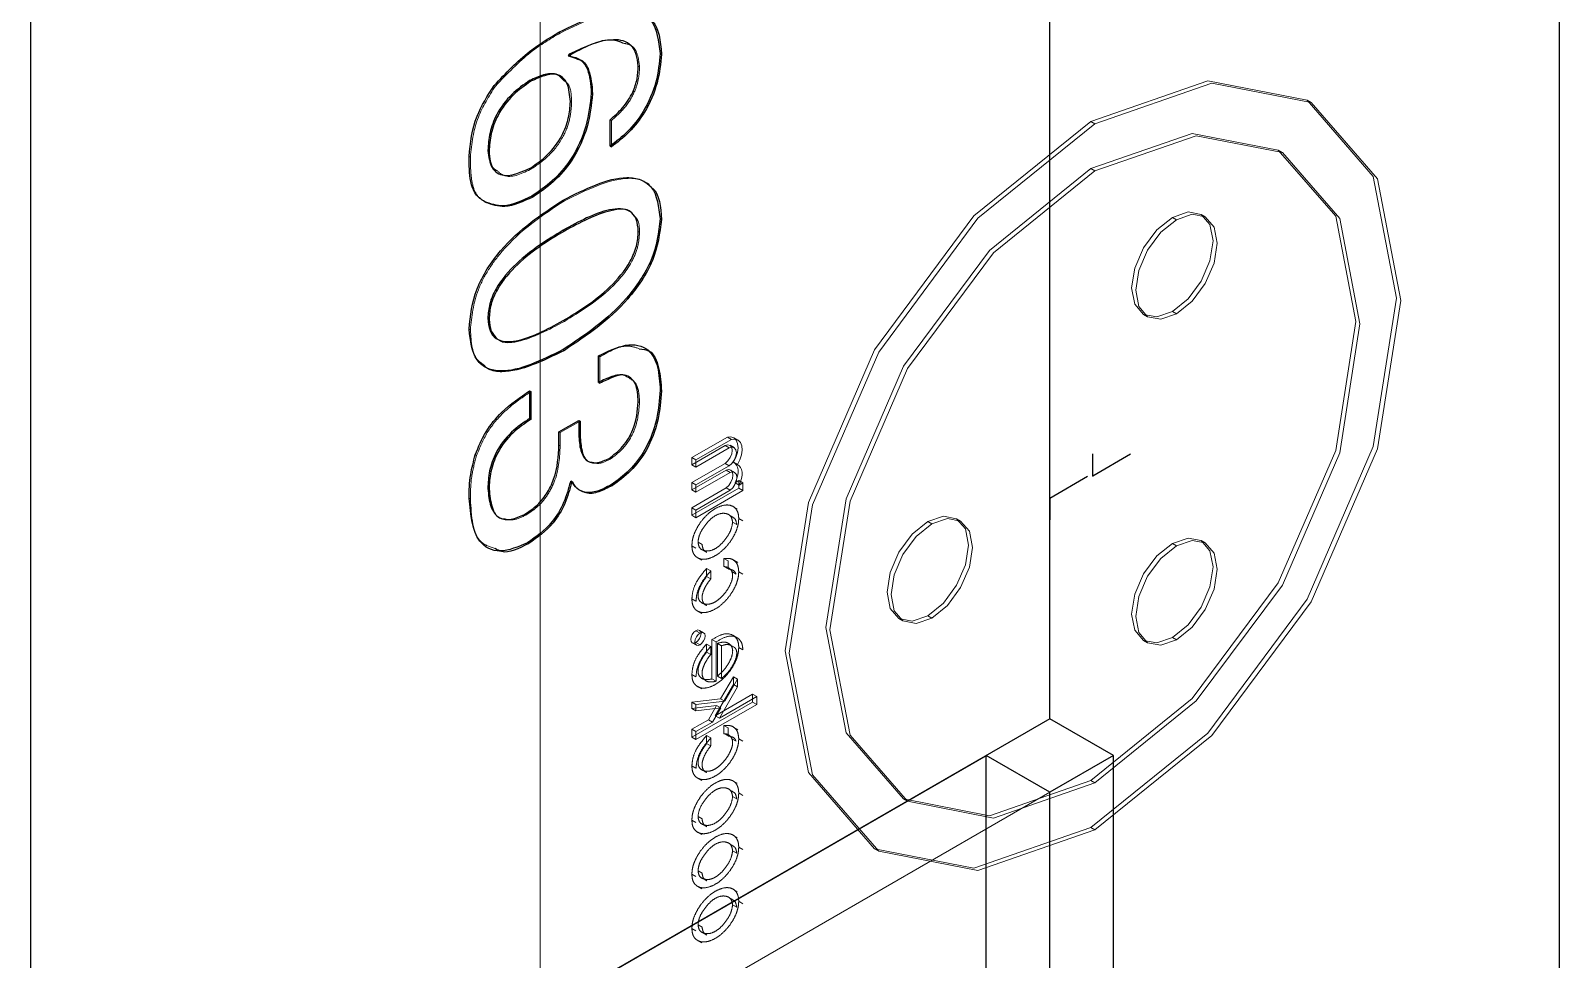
# Model space of a CAD drawing. Header units: millimetres. Extents: x 0 to 841, y 0 to 2287.
# Drawn here: x 587.926 to 589.623, y 235.826 to 236.858 of the extents above; entities that cross this region are included whole.
import ezdxf

# ---------------------------------------------------------------- set-up
doc = ezdxf.new("R2010")
doc.units = ezdxf.units.MM
doc.header["$PDSIZE"] = -1
doc.linetypes.add('HIDDEN', pattern=[1.905, 1.27, -0.635])

msp = doc.modelspace()

# ---------------------------------------------------------------- linework, layer by layer
at = {"color": 7, "linetype": 'Continuous', "lineweight": 25}
for p, q in [((589.0574, 236.0936), (589.0574, 237.8899)), ((589.6231, 235.767), (589.6231, 237.5634)), ((587.926, 237.2368), (587.926, 235.4404)), ((588.524, 236.8317), (588.5229, 236.8297)), ((588.524, 236.8317), (588.5255, 236.8309)), ((588.5255, 236.8309), (588.5243, 236.8289)), ((588.6249, 236.8324), (588.6263, 236.8315)), ((588.48, 236.8023), (588.4814, 236.8014)), ((588.5484, 236.7882), (588.5498, 236.7874)), ((588.5693, 236.7293), (588.5693, 236.7587)), ((588.4336, 236.7246), (588.435, 236.7238)), ((588.5693, 236.7293), (588.5707, 236.7285)), ((588.4823, 236.6737), (588.4837, 236.6729)), ((588.4301, 236.6677), (588.4316, 236.6669)), ((588.6249, 236.6487), (588.6263, 236.6479)), ((588.5171, 236.636), (588.5185, 236.6351)), ((588.4336, 236.5383), (588.435, 236.5374)), ((588.5171, 236.5034), (588.5185, 236.5026)), ((588.5565, 236.467), (588.5565, 236.4965)), ((588.48, 236.4576), (588.48, 236.4269)), ((588.48, 236.4576), (588.4814, 236.4568)), ((588.4814, 236.4568), (588.4814, 236.426)), ((588.5565, 236.467), (588.5579, 236.4662)), ((588.6249, 236.4583), (588.6263, 236.4575)), ((588.48, 236.4269), (588.4814, 236.426)), ((588.5125, 236.4121), (588.5345, 236.4248)), ((588.5345, 236.4248), (588.5345, 236.4088)), ((588.5345, 236.4248), (588.5359, 236.424)), ((588.5359, 236.424), (588.5359, 236.408)), ((588.5125, 236.3974), (588.5125, 236.4121)), ((588.5345, 236.4088), (588.5359, 236.408)), ((588.4336, 236.3492), (588.435, 236.3484)), ((588.5264, 236.3572), (588.5252, 236.3566)), ((588.5252, 236.3566), (588.5266, 236.3558)), ((588.5278, 236.3564), (588.5266, 236.3558)), ((588.5704, 236.3532), (588.5718, 236.3524)), ((588.4777, 236.289), (588.4791, 236.2882)), ((589.0574, 236.0936), (587.926, 235.4404)), ((589.1281, 236.0527), (589.0574, 236.0936)), ((587.9967, 235.4813), (588.9867, 236.0527)), ((588.9867, 235.7261), (588.9867, 236.0527)), ((589.0574, 236.0119), (588.9867, 236.0527)), ((589.1281, 236.0527), (589.0574, 236.0119)), ((589.1281, 235.7261), (589.1281, 236.0527)), ((589.0574, 235.7669), (589.0574, 236.0119))]:
    msp.add_line(p, q, dxfattribs=at)
at = {"color": 7, "linetype": 'HIDDEN', "lineweight": 18}
for p, q in [((588.4917, 236.9103), (588.4917, 235.1139)), ((588.5125, 236.8558), (588.5139, 236.855)), ((588.5229, 236.8297), (588.5243, 236.8289)), ((588.5243, 236.8289), (588.5319, 236.8264)), ((588.6006, 236.8183), (588.602, 236.8175)), ((588.4406, 236.7969), (588.442, 236.7961)), ((588.5252, 236.7788), (588.5266, 236.778)), ((589.3474, 236.7778), (589.3429, 236.7805)), ((588.5693, 236.7587), (588.5707, 236.7579)), ((588.5707, 236.7285), (588.5707, 236.7579)), ((589.1029, 236.7567), (589.1075, 236.7541)), ((589.3154, 236.7224), (589.3109, 236.725)), ((588.4128, 236.7179), (588.4142, 236.7171)), ((588.4812, 236.7052), (588.4826, 236.7044)), ((589.1029, 236.7044), (589.1075, 236.7018)), ((588.5171, 236.6694), (588.5185, 236.6686)), ((589.1934, 236.6503), (589.198, 236.6477)), ((589.23, 236.6508), (589.2254, 236.6535)), ((588.6006, 236.6346), (588.602, 236.6338)), ((589.1614, 236.5426), (589.166, 236.54)), ((589.1934, 236.5458), (589.198, 236.5432)), ((588.4128, 236.5262), (588.4142, 236.5254)), ((588.5171, 236.5356), (588.5185, 236.5348)), ((588.5565, 236.4965), (588.5579, 236.4956)), ((588.5579, 236.4662), (588.5579, 236.4956)), ((588.6006, 236.4456), (588.602, 236.4448)), ((588.5139, 236.4113), (588.5359, 236.424)), ((588.5125, 236.4121), (588.5139, 236.4113)), ((588.5139, 236.3966), (588.5139, 236.4113)), ((588.6601, 236.3835), (588.6996, 236.4063)), ((588.6646, 236.3809), (588.7041, 236.4037)), ((588.6996, 236.4063), (588.7041, 236.4037)), ((588.7111, 236.403), (588.7066, 236.4056)), ((588.4197, 236.3867), (588.4211, 236.3859)), ((588.5125, 236.3974), (588.5139, 236.3966)), ((588.6601, 236.3756), (588.6969, 236.3969)), ((588.6601, 236.3835), (588.6601, 236.3756)), ((588.6601, 236.3835), (588.6646, 236.3809)), ((588.6646, 236.373), (588.7014, 236.3943)), ((588.6969, 236.3969), (588.7014, 236.3943)), ((588.7069, 236.3946), (588.7024, 236.3972)), ((588.5681, 236.3827), (588.5695, 236.3819)), ((588.6601, 236.3558), (588.6969, 236.377)), ((588.6601, 236.3756), (588.6646, 236.373)), ((588.6601, 236.3477), (588.698, 236.3696)), ((588.6646, 236.3809), (588.6646, 236.373)), ((588.6646, 236.3532), (588.7014, 236.3744)), ((588.6646, 236.3451), (588.7026, 236.367)), ((588.6969, 236.377), (588.7014, 236.3744)), ((588.698, 236.3696), (588.7026, 236.367)), ((588.7075, 236.367), (588.703, 236.3696)), ((588.7061, 236.3783), (588.7106, 236.3757)), ((588.7116, 236.3752), (588.7071, 236.3778)), ((588.5264, 236.3572), (588.5278, 236.3564)), ((588.6601, 236.3477), (588.6601, 236.3558)), ((588.6601, 236.3558), (588.6646, 236.3532)), ((588.6601, 236.3279), (588.698, 236.3499)), ((588.7121, 236.3495), (588.6601, 236.3195)), ((588.6646, 236.3451), (588.6646, 236.3532)), ((588.698, 236.3499), (588.7026, 236.3473)), ((588.7121, 236.358), (588.708, 236.3556)), ((588.708, 236.3556), (588.7125, 236.353)), ((588.7121, 236.3495), (588.7121, 236.358)), ((588.7121, 236.358), (588.7166, 236.3554)), ((588.7121, 236.3495), (588.7166, 236.3469)), ((588.7166, 236.3554), (588.7125, 236.353)), ((588.7166, 236.3469), (588.7166, 236.3554)), ((588.4128, 236.3385), (588.4142, 236.3377)), ((588.6601, 236.3477), (588.6646, 236.3451)), ((588.6646, 236.3253), (588.7026, 236.3473)), ((588.7166, 236.3469), (588.6646, 236.3168)), ((588.4742, 236.3204), (588.4756, 236.3196)), ((588.6601, 236.3195), (588.6601, 236.3279)), ((588.6601, 236.3279), (588.6646, 236.3253)), ((588.6601, 236.3195), (588.6646, 236.3168)), ((588.6646, 236.3168), (588.6646, 236.3253)), ((588.7047, 236.318), (588.7001, 236.3206)), ((588.7102, 236.3266), (588.7057, 236.3292)), ((588.7121, 236.3158), (588.7166, 236.3132)), ((588.9584, 236.3131), (588.9539, 236.3157)), ((588.7053, 236.3119), (588.7098, 236.3093)), ((588.9219, 236.3125), (588.9264, 236.3099)), ((588.6601, 236.2857), (588.6646, 236.2831)), ((588.6669, 236.2897), (588.6714, 236.287)), ((589.1934, 236.2882), (589.198, 236.2856)), ((589.23, 236.2888), (589.2254, 236.2914)), ((588.6665, 236.2723), (588.671, 236.2697)), ((588.672, 236.2809), (588.6766, 236.2783)), ((588.6957, 236.2625), (588.6957, 236.2715)), ((588.6957, 236.2715), (588.7003, 236.2689)), ((588.7003, 236.2599), (588.7003, 236.2689)), ((588.7111, 236.2669), (588.7066, 236.2695)), ((588.6764, 236.2514), (588.6764, 236.2603)), ((588.6764, 236.2603), (588.681, 236.2577)), ((588.6764, 236.2514), (588.681, 236.2488)), ((588.681, 236.2488), (588.681, 236.2577)), ((588.6957, 236.2625), (588.7003, 236.2599)), ((588.7091, 236.2542), (588.7046, 236.2569)), ((588.7121, 236.2566), (588.7166, 236.254)), ((588.6601, 236.2266), (588.6646, 236.224)), ((588.6719, 236.2218), (588.6765, 236.2192)), ((588.6665, 236.2131), (588.671, 236.2105)), ((588.8899, 236.2048), (588.8944, 236.2022)), ((588.9219, 236.208), (588.9264, 236.2054)), ((588.6645, 236.1913), (588.6691, 236.1887)), ((588.6731, 236.1891), (588.6685, 236.1917)), ((588.6824, 236.1377), (588.6824, 236.1814)), ((588.6824, 236.1814), (588.6869, 236.1788)), ((588.7102, 236.1836), (588.7057, 236.1862)), ((589.1614, 236.1805), (589.166, 236.1779)), ((589.1934, 236.1837), (589.198, 236.1811)), ((588.6605, 236.1779), (588.6651, 236.1753)), ((588.6645, 236.1783), (588.6691, 236.1757)), ((588.6764, 236.1675), (588.6764, 236.1764)), ((588.6764, 236.1764), (588.681, 236.1738)), ((588.6764, 236.1675), (588.681, 236.1648)), ((588.681, 236.1648), (588.681, 236.1738)), ((588.6869, 236.1351), (588.6869, 236.1788)), ((588.6885, 236.141), (588.6885, 236.1772)), ((588.6885, 236.1772), (588.693, 236.1746)), ((588.693, 236.1384), (588.693, 236.1746)), ((588.7076, 236.1727), (588.7031, 236.1754)), ((588.7121, 236.1727), (588.7166, 236.1701)), ((588.6601, 236.1427), (588.6646, 236.1401)), ((588.6665, 236.1292), (588.671, 236.1266)), ((588.6695, 236.1396), (588.6705, 236.1391)), ((588.6731, 236.1376), (588.674, 236.137)), ((588.6824, 236.1377), (588.6869, 236.1351)), ((588.6861, 236.0968), (588.7061, 236.1314)), ((588.6885, 236.141), (588.693, 236.1384)), ((588.6906, 236.0942), (588.7106, 236.1288)), ((588.692, 236.1158), (588.7061, 236.1402)), ((588.6965, 236.1132), (588.7106, 236.1375)), ((588.7061, 236.1314), (588.7061, 236.1402)), ((588.7061, 236.1402), (588.7106, 236.1375)), ((588.7061, 236.1314), (588.7106, 236.1288)), ((588.7106, 236.1288), (588.7106, 236.1375)), ((588.692, 236.1158), (588.6601, 236.1121)), ((588.6601, 236.0732), (588.7274, 236.1121)), ((588.6601, 236.1121), (588.6601, 236.1049)), ((588.6601, 236.1121), (588.6646, 236.1095)), ((588.6965, 236.1132), (588.6646, 236.1095)), ((588.7274, 236.1207), (588.6861, 236.0968)), ((588.732, 236.1181), (588.6906, 236.0942)), ((588.692, 236.1158), (588.6965, 236.1132)), ((588.7274, 236.1121), (588.7274, 236.1207)), ((588.7274, 236.1207), (588.732, 236.1181)), ((588.7274, 236.1121), (588.732, 236.1095)), ((588.732, 236.1095), (588.732, 236.1181)), ((588.6601, 236.1049), (588.6875, 236.1081)), ((588.6601, 236.1049), (588.6646, 236.1023)), ((588.6646, 236.0706), (588.732, 236.1095)), ((588.6646, 236.1095), (588.6646, 236.1023)), ((588.6646, 236.1023), (588.6921, 236.1055)), ((588.6785, 236.0925), (588.6875, 236.1081)), ((588.6831, 236.0899), (588.6921, 236.1055)), ((588.6861, 236.0968), (588.6906, 236.0942)), ((588.6875, 236.1081), (588.6921, 236.1055)), ((588.6785, 236.0925), (588.6601, 236.0818)), ((588.6601, 236.0818), (588.6601, 236.0732)), ((588.6601, 236.0818), (588.6646, 236.0792)), ((588.6831, 236.0899), (588.6646, 236.0792)), ((588.6646, 236.0792), (588.6646, 236.0706)), ((588.6785, 236.0925), (588.6831, 236.0899)), ((588.6957, 236.077), (588.6957, 236.086)), ((588.6957, 236.086), (588.7003, 236.0834)), ((588.7003, 236.0744), (588.7003, 236.0834)), ((588.7111, 236.0814), (588.7066, 236.084)), ((588.6601, 236.0732), (588.6646, 236.0706)), ((588.6764, 236.0659), (588.6764, 236.0748)), ((588.6764, 236.0748), (588.681, 236.0722)), ((588.6764, 236.0659), (588.681, 236.0633)), ((588.681, 236.0633), (588.681, 236.0722)), ((588.6957, 236.077), (588.7003, 236.0744)), ((588.7091, 236.0687), (588.7046, 236.0714)), ((588.7121, 236.0711), (588.7166, 236.0685)), ((588.6601, 236.0411), (588.6646, 236.0385)), ((588.6665, 236.0276), (588.671, 236.025)), ((588.6719, 236.0363), (588.6765, 236.0337)), ((589.0574, 236.0119), (587.9967, 235.3996)), ((588.0674, 235.4404), (589.0574, 236.0119)), ((588.7047, 236.0133), (588.7001, 236.0159)), ((588.7102, 236.0219), (588.7057, 236.0245)), ((588.7121, 236.0111), (588.7166, 236.0084)), ((589.1029, 236.0251), (589.1075, 236.0225)), ((588.7053, 236.0071), (588.7098, 236.0045)), ((588.8949, 236.0045), (588.8995, 236.0019)), ((588.6601, 235.981), (588.6646, 235.9784)), ((588.6669, 235.9849), (588.6714, 235.9823)), ((588.672, 235.9762), (588.6766, 235.9736)), ((588.6665, 235.9675), (588.671, 235.9649)), ((588.7102, 235.9618), (588.7057, 235.9644)), ((589.1029, 235.9728), (589.1075, 235.9702)), ((588.7047, 235.9532), (588.7001, 235.9558)), ((588.7053, 235.947), (588.7098, 235.9444)), ((588.7121, 235.951), (588.7166, 235.9483)), ((588.8629, 235.949), (588.8675, 235.9464)), ((588.6669, 235.9248), (588.6714, 235.9222)), ((588.6601, 235.9209), (588.6646, 235.9183)), ((588.672, 235.9161), (588.6766, 235.9135)), ((588.6665, 235.9074), (588.671, 235.9048)), ((588.7047, 235.8931), (588.7001, 235.8957)), ((588.7102, 235.9017), (588.7057, 235.9043)), ((588.7121, 235.8909), (588.7166, 235.8882)), ((588.7053, 235.8869), (588.7098, 235.8843)), ((588.6601, 235.8608), (588.6646, 235.8582)), ((588.6669, 235.8647), (588.6714, 235.8621)), ((588.6665, 235.8473), (588.671, 235.8447)), ((588.672, 235.856), (588.6766, 235.8534))]:
    msp.add_line(p, q, dxfattribs=at)
at = {"color": 7, "linetype": 'Continuous'}
for p, q in [((589.1052, 236.3634), (589.1052, 236.3876)), ((589.1052, 236.3634), (589.1471, 236.3876)), ((589.0574, 236.3386), (589.0993, 236.3628)), ((589.0574, 236.3386), (589.0993, 236.3628)), ((589.0574, 236.3386), (589.0574, 236.3144)), ((589.0574, 236.3386), (589.0574, 236.3144))]:
    msp.add_line(p, q, dxfattribs=at)
at = {"color": 7, "linetype": 'HIDDEN', "lineweight": 18, "flags": 128}
for points in [[(589.1029, 236.7567), (589.2328, 236.8018), (589.3429, 236.7804), (589.4165, 236.6958), (589.4423, 236.5607), (589.4165, 236.3958), (589.3429, 236.2262), (589.2328, 236.0776), (589.1029, 235.9728)], [(589.1075, 236.7541), (589.2373, 236.7992), (589.3475, 236.7778), (589.421, 236.6931), (589.4469, 236.5581), (589.421, 236.3932), (589.3475, 236.2235), (589.2373, 236.075), (589.1075, 235.9702)], [(589.1029, 235.9728), (588.973, 235.9277), (588.8629, 235.9491), (588.7894, 236.0337), (588.7635, 236.1688), (588.7894, 236.3337), (588.8629, 236.5033), (588.973, 236.6519), (589.1029, 236.7567)], [(589.1075, 235.9702), (588.9776, 235.925), (588.8675, 235.9464), (588.7939, 236.0311), (588.768, 236.1662), (588.7939, 236.3311), (588.8675, 236.5007), (588.9776, 236.6493), (589.1075, 236.7541)], [(589.1029, 236.7044), (589.2155, 236.7436), (589.3109, 236.725), (589.3747, 236.6516), (589.3971, 236.5346), (589.3747, 236.3916), (589.3109, 236.2446), (589.2155, 236.1159), (589.1029, 236.0251)], [(589.1075, 236.7018), (589.22, 236.7409), (589.3155, 236.7224), (589.3792, 236.649), (589.4016, 236.5319), (589.3792, 236.389), (589.3155, 236.242), (589.22, 236.1133), (589.1075, 236.0225)], [(589.1029, 236.0251), (588.9904, 235.9859), (588.8949, 236.0045), (588.8312, 236.0779), (588.8088, 236.1949), (588.8312, 236.3379), (588.8949, 236.4849), (588.9904, 236.6136), (589.1029, 236.7044)], [(589.1075, 236.0225), (588.9949, 235.9833), (588.8995, 236.0019), (588.8357, 236.0753), (588.8133, 236.1923), (588.8357, 236.3352), (588.8995, 236.4823), (588.9949, 236.611), (589.1075, 236.7018)], [(589.1934, 236.6503), (589.2108, 236.6563), (589.2254, 236.6535), (589.2352, 236.6422), (589.2387, 236.6242), (589.2352, 236.6022), (589.2254, 236.5795), (589.2108, 236.5597), (589.1934, 236.5458)], [(589.1934, 236.5458), (589.1761, 236.5398), (589.1614, 236.5426), (589.1516, 236.5539), (589.1482, 236.5719), (589.1516, 236.5939), (589.1614, 236.6165), (589.1761, 236.6363), (589.1934, 236.6503)], [(589.198, 236.5432), (589.1806, 236.5371), (589.166, 236.54), (589.1562, 236.5513), (589.1527, 236.5693), (589.1562, 236.5913), (589.166, 236.6139), (589.1806, 236.6337), (589.198, 236.6477)], [(589.198, 236.6477), (589.2153, 236.6537), (589.23, 236.6508), (589.2398, 236.6396), (589.2432, 236.6215), (589.2398, 236.5996), (589.23, 236.5769), (589.2153, 236.5571), (589.198, 236.5432)], [(588.7061, 236.3783), (588.7088, 236.3837), (588.7106, 236.3892), (588.7113, 236.3945), (588.7109, 236.3992), (588.7094, 236.4029), (588.7068, 236.4054), (588.7035, 236.4066), (588.6996, 236.4063)], [(588.7106, 236.3757), (588.7133, 236.381), (588.7151, 236.3866), (588.7158, 236.3919), (588.7154, 236.3965), (588.7139, 236.4003), (588.7114, 236.4028), (588.708, 236.404), (588.7041, 236.4037)], [(588.6969, 236.377), (588.7, 236.3798), (588.7026, 236.3835), (588.7043, 236.3876), (588.7049, 236.3916), (588.7043, 236.3949), (588.7026, 236.3971), (588.7, 236.3977), (588.6969, 236.3969)], [(588.7014, 236.3744), (588.7045, 236.3771), (588.7071, 236.3808), (588.7088, 236.385), (588.7095, 236.389), (588.7088, 236.3923), (588.7071, 236.3944), (588.7045, 236.3951), (588.7014, 236.3943)], [(588.698, 236.3499), (588.701, 236.3527), (588.7034, 236.3563), (588.705, 236.3602), (588.7055, 236.364), (588.705, 236.3672), (588.7034, 236.3694), (588.701, 236.3702), (588.698, 236.3696)], [(588.7026, 236.3473), (588.7055, 236.35), (588.7079, 236.3536), (588.7095, 236.3576), (588.71, 236.3614), (588.7095, 236.3646), (588.7079, 236.3668), (588.7055, 236.3676), (588.7026, 236.367)], [(588.708, 236.3556), (588.7096, 236.3593), (588.7107, 236.363), (588.7113, 236.3665), (588.7113, 236.3699), (588.7107, 236.3728), (588.7097, 236.3752), (588.7081, 236.3771), (588.7061, 236.3783)], [(588.7125, 236.353), (588.7141, 236.3567), (588.7152, 236.3604), (588.7158, 236.3639), (588.7158, 236.3672), (588.7153, 236.3702), (588.7142, 236.3726), (588.7126, 236.3745), (588.7106, 236.3757)], [(588.9219, 236.3125), (588.9392, 236.3185), (588.9539, 236.3157), (588.9637, 236.3044), (588.9672, 236.2864), (588.9637, 236.2644), (588.9539, 236.2418), (588.9392, 236.222), (588.9219, 236.208)], [(588.9264, 236.3099), (588.9438, 236.3159), (588.9584, 236.3131), (588.9682, 236.3018), (588.9717, 236.2838), (588.9682, 236.2618), (588.9584, 236.2392), (588.9438, 236.2194), (588.9264, 236.2054)], [(588.9219, 236.208), (588.9046, 236.202), (588.8899, 236.2048), (588.8801, 236.2161), (588.8767, 236.2341), (588.8801, 236.2561), (588.8899, 236.2787), (588.9046, 236.2985), (588.9219, 236.3125)], [(588.9264, 236.2054), (588.9091, 236.1994), (588.8944, 236.2022), (588.8846, 236.2135), (588.8812, 236.2315), (588.8846, 236.2535), (588.8944, 236.2761), (588.9091, 236.2959), (588.9264, 236.3099)], [(589.1934, 236.1837), (589.1761, 236.1777), (589.1614, 236.1805), (589.1516, 236.1918), (589.1482, 236.2098), (589.1516, 236.2318), (589.1614, 236.2544), (589.1761, 236.2743), (589.1934, 236.2882)], [(589.198, 236.1811), (589.1806, 236.1751), (589.166, 236.1779), (589.1562, 236.1892), (589.1527, 236.2072), (589.1562, 236.2292), (589.166, 236.2518), (589.1806, 236.2716), (589.198, 236.2856)], [(589.1934, 236.2882), (589.2108, 236.2942), (589.2254, 236.2914), (589.2352, 236.2801), (589.2387, 236.2621), (589.2352, 236.2401), (589.2254, 236.2175), (589.2108, 236.1977), (589.1934, 236.1837)], [(589.198, 236.2856), (589.2153, 236.2916), (589.23, 236.2888), (589.2398, 236.2775), (589.2432, 236.2595), (589.2398, 236.2375), (589.23, 236.2149), (589.2153, 236.1951), (589.198, 236.1811)], [(588.6645, 236.1783), (588.6624, 236.1775), (588.6605, 236.1779), (588.6593, 236.1793), (588.6589, 236.1815), (588.6593, 236.1843), (588.6605, 236.1871), (588.6624, 236.1896), (588.6645, 236.1913)], [(588.6691, 236.1757), (588.6669, 236.1749), (588.6651, 236.1753), (588.6638, 236.1767), (588.6634, 236.1789), (588.6638, 236.1817), (588.6651, 236.1845), (588.6669, 236.187), (588.6691, 236.1887)], [(588.6645, 236.1913), (588.6667, 236.1921), (588.6685, 236.1917), (588.6698, 236.1903), (588.6702, 236.1881), (588.6698, 236.1853), (588.6685, 236.1825), (588.6667, 236.18), (588.6645, 236.1783)], [(588.6691, 236.1887), (588.6712, 236.1895), (588.6731, 236.1891), (588.6743, 236.1877), (588.6747, 236.1855), (588.6743, 236.1827), (588.6731, 236.1799), (588.6712, 236.1774), (588.6691, 236.1757)]]:
    msp.add_lwpolyline(points, dxfattribs=at)
at = {"color": 7, "linetype": 'Continuous', "lineweight": 25}
for points, knots in [([(588.5125, 236.8558), (588.5384, 236.8687), (588.5709, 236.8849), (588.6031, 236.8794), (588.6202, 236.8667), (588.623, 236.8461), (588.6249, 236.8324)], [0, 0, 0, 0, 0.499644, 0.625328, 0.750848, 1, 1, 1, 1]), ([(588.6133, 236.8701), (588.6143, 236.8694), (588.6237, 236.8626), (588.6251, 236.8462), (588.6263, 236.8315)], [0, 0, 0, 0, 0.109013, 1, 1, 1, 1]), ([(588.4406, 236.7969), (588.4535, 236.8104), (588.4766, 236.8345), (588.5015, 236.8493), (588.5125, 236.8558)], [0, 0, 0, 0, 0.558783, 1, 1, 1, 1]), ([(588.6006, 236.8183), (588.6, 236.8229), (588.599, 236.8319), (588.5912, 236.845), (588.5664, 236.8513), (588.541, 236.8396), (588.524, 236.8317)], [0, 0, 0, 0, 0.125456, 0.250769, 0.499842, 1, 1, 1, 1]), ([(588.5833, 236.8438), (588.5804, 236.845), (588.5647, 236.8515), (588.5431, 236.8402), (588.5255, 236.8309)], [0, 0, 0, 0, 0.183595, 1, 1, 1, 1]), ([(588.5229, 236.8297), (588.5274, 236.8288), (588.5365, 236.8271), (588.5467, 236.8132), (588.5477, 236.7977), (588.5484, 236.7882)], [0, 0, 0, 0, 0.280289, 0.560345, 1, 1, 1, 1]), ([(588.5319, 236.8264), (588.5337, 236.826), (588.5399, 236.8245), (588.5479, 236.8121), (588.5491, 236.7967), (588.5498, 236.7874)], [0, 0, 0, 0, 0.135671, 0.472002, 1, 1, 1, 1]), ([(588.6249, 236.8324), (588.6239, 236.8219), (588.6219, 236.8011), (588.6086, 236.7692), (588.5892, 236.7447), (588.5759, 236.7344), (588.5693, 236.7293)], [0, 0, 0, 0, 0.280542, 0.559408, 0.779403, 1, 1, 1, 1]), ([(588.6263, 236.8315), (588.6253, 236.8211), (588.6233, 236.8002), (588.61, 236.7684), (588.5906, 236.7438), (588.5773, 236.7336), (588.5707, 236.7285)], [0, 0, 0, 0, 0.280542, 0.559408, 0.779403, 1, 1, 1, 1]), ([(588.5252, 236.7788), (588.5246, 236.7861), (588.5233, 236.8005), (588.5112, 236.8109), (588.4954, 236.8094), (588.4851, 236.8046), (588.48, 236.8023)], [0, 0, 0, 0, 0.280297, 0.558545, 0.778963, 1, 1, 1, 1]), ([(588.5176, 236.8025), (588.5155, 236.8049), (588.5105, 236.8106), (588.4966, 236.8083), (588.4865, 236.8037), (588.4814, 236.8014)], [0, 0, 0, 0, 0.262411, 0.630689, 1, 1, 1, 1]), ([(588.5693, 236.7587), (588.574, 236.7629), (588.5836, 236.7711), (588.5946, 236.7879), (588.5999, 236.8045), (588.6003, 236.8137), (588.6006, 236.8183)], [0, 0, 0, 0, 0.280442, 0.559411, 0.779526, 1, 1, 1, 1]), ([(588.4128, 236.7179), (588.4143, 236.7329), (588.4171, 236.7596), (588.4334, 236.7855), (588.4406, 236.7969)], [0, 0, 0, 0, 0.559584, 1, 1, 1, 1]), ([(588.48, 236.8023), (588.4733, 236.7976), (588.4599, 236.7883), (588.4432, 236.7667), (588.435, 236.7437), (588.4341, 236.731), (588.4336, 236.7246)], [0, 0, 0, 0, 0.280779, 0.559503, 0.779325, 1, 1, 1, 1]), ([(588.4814, 236.8014), (588.4747, 236.7968), (588.4613, 236.7875), (588.4446, 236.7658), (588.4364, 236.7429), (588.4355, 236.7302), (588.435, 236.7238)], [0, 0, 0, 0, 0.280779, 0.559503, 0.779325, 1, 1, 1, 1]), ([(588.4812, 236.7052), (588.4875, 236.7097), (588.5002, 236.7185), (588.516, 236.739), (588.5239, 236.7607), (588.5248, 236.7728), (588.5252, 236.7788)], [0, 0, 0, 0, 0.280784, 0.559454, 0.779294, 1, 1, 1, 1]), ([(588.5484, 236.7882), (588.5471, 236.7762), (588.5446, 236.7524), (588.5284, 236.7159), (588.5053, 236.6895), (588.49, 236.679), (588.4823, 236.6737)], [0, 0, 0, 0, 0.280617, 0.559274, 0.779238, 1, 1, 1, 1]), ([(588.5498, 236.7874), (588.5485, 236.7754), (588.546, 236.7515), (588.5298, 236.7151), (588.5067, 236.6886), (588.4914, 236.6782), (588.4837, 236.6729)], [0, 0, 0, 0, 0.280617, 0.559274, 0.779238, 1, 1, 1, 1]), ([(588.4336, 236.7246), (588.4346, 236.7176), (588.4364, 236.7036), (588.4538, 236.6931), (588.4708, 236.7006), (588.4812, 236.7052)], [0, 0, 0, 0, 0.280776, 0.559966, 1, 1, 1, 1]), ([(588.435, 236.7238), (588.4355, 236.7161), (588.4361, 236.7062), (588.4423, 236.703), (588.4437, 236.7023)], [0, 0, 0, 0, 0.776344, 1, 1, 1, 1]), ([(588.4301, 236.6677), (588.4265, 236.6701), (588.4191, 236.6748), (588.4131, 236.6927), (588.4129, 236.7084), (588.4128, 236.7179)], [0, 0, 0, 0, 0.279388, 0.559544, 1, 1, 1, 1]), ([(588.5171, 236.6694), (588.5418, 236.6818), (588.5728, 236.6974), (588.6038, 236.6931), (588.6206, 236.6817), (588.6232, 236.6619), (588.6249, 236.6487)], [0, 0, 0, 0, 0.500012, 0.625693, 0.751201, 1, 1, 1, 1]), ([(588.4823, 236.6737), (588.4714, 236.6687), (588.4519, 236.6598), (588.4368, 236.6653), (588.4301, 236.6677)], [0, 0, 0, 0, 0.55918, 1, 1, 1, 1]), ([(588.4837, 236.6729), (588.4728, 236.6679), (588.4533, 236.659), (588.4382, 236.6645), (588.4316, 236.6669)], [0, 0, 0, 0, 0.55918, 1, 1, 1, 1]), ([(588.6147, 236.6839), (588.6154, 236.6834), (588.6242, 236.6774), (588.6253, 236.662), (588.6263, 236.6479)], [0, 0, 0, 0, 0.0812, 1, 1, 1, 1]), ([(588.4128, 236.5262), (588.4143, 236.541), (588.4167, 236.5632), (588.4325, 236.5936), (588.4625, 236.6336), (588.4928, 236.6535), (588.5171, 236.6694)], [0, 0, 0, 0, 0.249123, 0.374635, 0.500323, 1, 1, 1, 1]), ([(588.6006, 236.6346), (588.6002, 236.6395), (588.5994, 236.6492), (588.5893, 236.6606), (588.5608, 236.6599), (588.5346, 236.6456), (588.5171, 236.636)], [0, 0, 0, 0, 0.125131, 0.250047, 0.49906, 1, 1, 1, 1]), ([(588.5961, 236.6519), (588.595, 236.6533), (588.5896, 236.6609), (588.5614, 236.6581), (588.5357, 236.6443), (588.5185, 236.6351)], [0, 0, 0, 0, 0.0731114, 0.380874, 1, 1, 1, 1]), ([(588.6249, 236.6487), (588.623, 236.6335), (588.6201, 236.6107), (588.6032, 236.5803), (588.5724, 236.5402), (588.5417, 236.5198), (588.5171, 236.5034)], [0, 0, 0, 0, 0.248785, 0.374282, 0.499955, 1, 1, 1, 1]), ([(588.6263, 236.6479), (588.6244, 236.6327), (588.6215, 236.6099), (588.6046, 236.5795), (588.5738, 236.5394), (588.5431, 236.519), (588.5185, 236.5026)], [0, 0, 0, 0, 0.248785, 0.374282, 0.499955, 1, 1, 1, 1]), ([(588.5171, 236.636), (588.4996, 236.6253), (588.4734, 236.6094), (588.4448, 236.5772), (588.4347, 236.5541), (588.434, 236.5435), (588.4336, 236.5383)], [0, 0, 0, 0, 0.500896, 0.749906, 0.874864, 1, 1, 1, 1]), ([(588.5185, 236.6351), (588.501, 236.6245), (588.4748, 236.6086), (588.4462, 236.5763), (588.4361, 236.5533), (588.4354, 236.5427), (588.435, 236.5374)], [0, 0, 0, 0, 0.500896, 0.749906, 0.874864, 1, 1, 1, 1]), ([(588.5171, 236.5356), (588.5347, 236.5463), (588.5612, 236.5623), (588.5897, 236.5954), (588.5995, 236.6187), (588.6002, 236.6293), (588.6006, 236.6346)], [0, 0, 0, 0, 0.5009062, 0.7498189, 0.8747814, 1, 1, 1, 1]), ([(588.4336, 236.5383), (588.4341, 236.5335), (588.435, 236.5239), (588.4448, 236.512), (588.4731, 236.5116), (588.4995, 236.526), (588.5171, 236.5356)], [0, 0, 0, 0, 0.125208, 0.250259, 0.499246, 1, 1, 1, 1]), ([(588.435, 236.5374), (588.4354, 236.5325), (588.4359, 236.5246), (588.4399, 236.5204), (588.4414, 236.5189)], [0, 0, 0, 0, 0.633495, 1, 1, 1, 1]), ([(588.5171, 236.5034), (588.4928, 236.4914), (588.4625, 236.4763), (588.4325, 236.4817), (588.4167, 236.4938), (588.4143, 236.5133), (588.4128, 236.5262)], [0, 0, 0, 0, 0.499687, 0.625352, 0.750869, 1, 1, 1, 1]), ([(588.5185, 236.5026), (588.4945, 236.4908), (588.4644, 236.4761), (588.4349, 236.4801), (588.4288, 236.4861), (588.4262, 236.4886)], [0, 0, 0, 0, 0.697435, 0.872831, 1, 1, 1, 1]), ([(588.5565, 236.4965), (588.5667, 236.5015), (588.5871, 236.5116), (588.6121, 236.5068), (588.6233, 236.485), (588.6244, 236.4672), (588.6249, 236.4583)], [0, 0, 0, 0, 0.280713, 0.558959, 0.779032, 1, 1, 1, 1]), ([(588.6016, 236.5044), (588.6056, 236.504), (588.6166, 236.503), (588.6244, 236.4837), (588.6257, 236.4662), (588.6263, 236.4575)], [0, 0, 0, 0, 0.221043, 0.609731, 1, 1, 1, 1]), ([(588.6006, 236.4456), (588.6001, 236.4528), (588.5993, 236.4671), (588.587, 236.4767), (588.5715, 236.4745), (588.5615, 236.4695), (588.5565, 236.467)], [0, 0, 0, 0, 0.280338, 0.55806, 0.778671, 1, 1, 1, 1]), ([(588.5877, 236.4733), (588.5874, 236.4736), (588.5839, 236.4767), (588.5725, 236.473), (588.5628, 236.4685), (588.5579, 236.4662)], [0, 0, 0, 0, 0.0544665, 0.5264662, 1, 1, 1, 1]), ([(588.4197, 236.3867), (588.4232, 236.3954), (588.4303, 236.4128), (588.4522, 236.439), (588.4695, 236.4506), (588.48, 236.4576)], [0, 0, 0, 0, 0.2794745, 0.5594954, 1, 1, 1, 1]), ([(588.6249, 236.4583), (588.6241, 236.4477), (588.6226, 236.4267), (588.6106, 236.3939), (588.591, 236.3682), (588.5773, 236.3582), (588.5704, 236.3532)], [0, 0, 0, 0, 0.280832, 0.559816, 0.77948, 1, 1, 1, 1]), ([(588.6263, 236.4575), (588.6255, 236.4469), (588.624, 236.4259), (588.6121, 236.3931), (588.5924, 236.3674), (588.5787, 236.3574), (588.5718, 236.3524)], [0, 0, 0, 0, 0.280832, 0.559816, 0.77948, 1, 1, 1, 1]), ([(588.5681, 236.3827), (588.5733, 236.3866), (588.5838, 236.3945), (588.5983, 236.4188), (588.5997, 236.4354), (588.6006, 236.4456)], [0, 0, 0, 0, 0.281079, 0.560309, 1, 1, 1, 1]), ([(588.48, 236.4269), (588.4732, 236.4223), (588.4596, 236.4133), (588.4425, 236.3916), (588.4345, 236.3683), (588.4339, 236.3556), (588.4336, 236.3492)], [0, 0, 0, 0, 0.280929, 0.559406, 0.779167, 1, 1, 1, 1]), ([(588.4814, 236.426), (588.4746, 236.4215), (588.461, 236.4125), (588.4439, 236.3908), (588.4359, 236.3674), (588.4353, 236.3548), (588.435, 236.3484)], [0, 0, 0, 0, 0.280929, 0.559406, 0.779167, 1, 1, 1, 1]), ([(588.5345, 236.4088), (588.5349, 236.4027), (588.5357, 236.3907), (588.5429, 236.3785), (588.5552, 236.3767), (588.5638, 236.3807), (588.5681, 236.3827)], [0, 0, 0, 0, 0.280943, 0.559927, 0.779511, 1, 1, 1, 1]), ([(588.5359, 236.408), (588.5364, 236.402), (588.5373, 236.3902), (588.5425, 236.3788), (588.5486, 236.3783), (588.5499, 236.3782)], [0, 0, 0, 0, 0.440774, 0.878472, 1, 1, 1, 1]), ([(588.4128, 236.3385), (588.4129, 236.3471), (588.4132, 236.3624), (588.4177, 236.3793), (588.4197, 236.3867)], [0, 0, 0, 0, 0.560492, 1, 1, 1, 1]), ([(588.4742, 236.3204), (588.4785, 236.3232), (588.4872, 236.3288), (588.4992, 236.3427), (588.511, 236.3673), (588.5119, 236.385), (588.5125, 236.3974)], [0, 0, 0, 0, 0.18739, 0.374072, 0.56088, 1, 1, 1, 1]), ([(588.4336, 236.3492), (588.4343, 236.3423), (588.4356, 236.3285), (588.4449, 236.3155), (588.4593, 236.3139), (588.4692, 236.3182), (588.4742, 236.3204)], [0, 0, 0, 0, 0.2808358, 0.559683, 0.7794414, 1, 1, 1, 1]), ([(588.5252, 236.3566), (588.5231, 236.3489), (588.5189, 236.3336), (588.5028, 236.3065), (588.4872, 236.2956), (588.4777, 236.289)], [0, 0, 0, 0, 0.281257, 0.561403, 1, 1, 1, 1]), ([(588.5266, 236.3558), (588.5245, 236.3481), (588.5203, 236.3327), (588.5042, 236.3056), (588.4886, 236.2948), (588.4791, 236.2882)], [0, 0, 0, 0, 0.281257, 0.561403, 1, 1, 1, 1]), ([(588.5704, 236.3532), (588.5653, 236.3506), (588.5552, 236.3453), (588.5419, 236.344), (588.532, 236.3483), (588.5282, 236.3543), (588.5264, 236.3572)], [0, 0, 0, 0, 0.280228, 0.559846, 0.779841, 1, 1, 1, 1]), ([(588.5718, 236.3524), (588.5668, 236.3499), (588.5568, 236.3448), (588.5454, 236.3427), (588.5407, 236.3452), (588.5397, 236.3457)], [0, 0, 0, 0, 0.4399136, 0.8788683, 1, 1, 1, 1]), ([(588.4777, 236.289), (588.4672, 236.2845), (588.4464, 236.2756), (588.4172, 236.2903), (588.4145, 236.3202), (588.4128, 236.3385)], [0, 0, 0, 0, 0.28105, 0.560203, 1, 1, 1, 1]), ([(588.435, 236.3484), (588.4358, 236.3416), (588.4372, 236.3281), (588.4439, 236.316), (588.4506, 236.3156), (588.4518, 236.3155)], [0, 0, 0, 0, 0.452189, 0.901176, 1, 1, 1, 1]), ([(588.4791, 236.2882), (588.4681, 236.2826), (588.4536, 236.2753), (588.4439, 236.2812), (588.4416, 236.2826)], [0, 0, 0, 0, 0.759877, 1, 1, 1, 1])]:
    msp.add_open_spline(points, degree=3, knots=knots, dxfattribs=at)
at = {"color": 7, "linetype": 'HIDDEN', "lineweight": 18}
for points, knots in [([(588.5139, 236.855), (588.5396, 236.8676), (588.5718, 236.8835), (588.6035, 236.8792), (588.6103, 236.8729), (588.6133, 236.8701)], [0, 0, 0, 0, 0.6936, 0.868072, 1, 1, 1, 1]), ([(588.442, 236.7961), (588.4549, 236.8096), (588.478, 236.8337), (588.5029, 236.8485), (588.5139, 236.855)], [0, 0, 0, 0, 0.558783, 1, 1, 1, 1]), ([(588.602, 236.8175), (588.6014, 236.822), (588.6004, 236.831), (588.5947, 236.8419), (588.5872, 236.8431), (588.5833, 236.8438)], [0, 0, 0, 0, 0.323869, 0.64737, 1, 1, 1, 1]), ([(588.5707, 236.7579), (588.5755, 236.762), (588.585, 236.7703), (588.596, 236.7871), (588.6013, 236.8037), (588.6018, 236.8129), (588.602, 236.8175)], [0, 0, 0, 0, 0.280442, 0.559411, 0.779526, 1, 1, 1, 1]), ([(588.4142, 236.7171), (588.4157, 236.732), (588.4186, 236.7587), (588.4348, 236.7847), (588.442, 236.7961)], [0, 0, 0, 0, 0.559584, 1, 1, 1, 1]), ([(588.5266, 236.778), (588.5263, 236.7858), (588.526, 236.7969), (588.5195, 236.8012), (588.5176, 236.8025)], [0, 0, 0, 0, 0.698145, 1, 1, 1, 1]), ([(588.4826, 236.7044), (588.4889, 236.7088), (588.5016, 236.7177), (588.5174, 236.7381), (588.5254, 236.7599), (588.5262, 236.772), (588.5266, 236.778)], [0, 0, 0, 0, 0.280784, 0.559454, 0.779294, 1, 1, 1, 1]), ([(588.4316, 236.6669), (588.4279, 236.6693), (588.4205, 236.674), (588.4145, 236.6919), (588.4143, 236.7075), (588.4142, 236.7171)], [0, 0, 0, 0, 0.279388, 0.559544, 1, 1, 1, 1]), ([(588.4437, 236.7023), (588.4466, 236.6998), (588.4561, 236.6917), (588.4718, 236.6992), (588.4826, 236.7044)], [0, 0, 0, 0, 0.310655, 1, 1, 1, 1]), ([(588.5185, 236.6686), (588.543, 236.6808), (588.5737, 236.696), (588.6047, 236.6928), (588.6116, 236.6867), (588.6147, 236.6839)], [0, 0, 0, 0, 0.685687, 0.858039, 1, 1, 1, 1]), ([(588.4142, 236.5254), (588.4157, 236.5402), (588.4181, 236.5624), (588.4339, 236.5928), (588.4639, 236.6327), (588.4943, 236.6527), (588.5185, 236.6686)], [0, 0, 0, 0, 0.249123, 0.374635, 0.500323, 1, 1, 1, 1]), ([(588.602, 236.6338), (588.6018, 236.6389), (588.6015, 236.6466), (588.5975, 236.6505), (588.5961, 236.6519)], [0, 0, 0, 0, 0.6555089, 1, 1, 1, 1]), ([(588.5185, 236.5348), (588.5362, 236.5455), (588.5626, 236.5615), (588.5911, 236.5946), (588.6009, 236.6179), (588.6016, 236.6285), (588.602, 236.6338)], [0, 0, 0, 0, 0.5009062, 0.7498189, 0.8747814, 1, 1, 1, 1]), ([(588.4262, 236.4886), (588.4251, 236.4894), (588.4162, 236.496), (588.4151, 236.5116), (588.4142, 236.5254)], [0, 0, 0, 0, 0.1213407, 1, 1, 1, 1]), ([(588.4414, 236.5189), (588.4423, 236.5175), (588.4476, 236.5099), (588.4753, 236.5118), (588.5012, 236.5256), (588.5185, 236.5348)], [0, 0, 0, 0, 0.065574, 0.375894, 1, 1, 1, 1]), ([(588.5579, 236.4956), (588.5685, 236.5014), (588.5848, 236.5104), (588.5972, 236.5059), (588.6016, 236.5044)], [0, 0, 0, 0, 0.647093, 1, 1, 1, 1]), ([(588.602, 236.4448), (588.6016, 236.4522), (588.601, 236.4663), (588.592, 236.4711), (588.5877, 236.4733)], [0, 0, 0, 0, 0.5263545, 1, 1, 1, 1]), ([(588.4211, 236.3859), (588.4247, 236.3946), (588.4317, 236.412), (588.4537, 236.4381), (588.4709, 236.4497), (588.4814, 236.4568)], [0, 0, 0, 0, 0.2794745, 0.5594954, 1, 1, 1, 1]), ([(588.5695, 236.3819), (588.5748, 236.3858), (588.5852, 236.3936), (588.5997, 236.4179), (588.6011, 236.4346), (588.602, 236.4448)], [0, 0, 0, 0, 0.281079, 0.560309, 1, 1, 1, 1]), ([(588.4142, 236.3377), (588.4143, 236.3463), (588.4146, 236.3616), (588.4191, 236.3785), (588.4211, 236.3859)], [0, 0, 0, 0, 0.560492, 1, 1, 1, 1]), ([(588.4756, 236.3196), (588.48, 236.3224), (588.4886, 236.328), (588.5006, 236.3419), (588.5125, 236.3665), (588.5133, 236.3842), (588.5139, 236.3966)], [0, 0, 0, 0, 0.18739, 0.374072, 0.56088, 1, 1, 1, 1]), ([(588.5499, 236.3782), (588.5522, 236.3776), (588.5579, 236.376), (588.5651, 236.3796), (588.5695, 236.3819)], [0, 0, 0, 0, 0.3919437, 1, 1, 1, 1]), ([(588.5397, 236.3457), (588.5377, 236.3464), (588.5326, 236.3482), (588.5296, 236.3533), (588.5278, 236.3564)], [0, 0, 0, 0, 0.393488, 1, 1, 1, 1]), ([(588.4416, 236.2826), (588.4359, 236.2844), (588.417, 236.2905), (588.4154, 236.3183), (588.4142, 236.3377)], [0, 0, 0, 0, 0.302062, 1, 1, 1, 1]), ([(588.4518, 236.3155), (588.4548, 236.3148), (588.4619, 236.3131), (588.4706, 236.3172), (588.4756, 236.3196)], [0, 0, 0, 0, 0.417961, 1, 1, 1, 1]), ([(588.6601, 236.2857), (588.6602, 236.2874), (588.6603, 236.2909), (588.662, 236.2974), (588.6653, 236.305), (588.6706, 236.3133), (588.6777, 236.3212), (588.6861, 236.3274), (588.6944, 236.3308), (588.7016, 236.3312), (588.7069, 236.329), (588.7102, 236.3252), (588.7118, 236.3207), (588.712, 236.3173), (588.7121, 236.3158)], [0, 0, 0, 0, 0.053784, 0.117806, 0.194259, 0.284674, 0.388205, 0.5, 0.611795, 0.715326, 0.805741, 0.882194, 0.946216, 1, 1, 1, 1]), ([(588.7121, 236.3158), (588.712, 236.3142), (588.7118, 236.3106), (588.7102, 236.3042), (588.7069, 236.2966), (588.7016, 236.2883), (588.6944, 236.2804), (588.6861, 236.2742), (588.6777, 236.2707), (588.6706, 236.2703), (588.6653, 236.2725), (588.662, 236.2764), (588.6603, 236.2808), (588.6602, 236.2842), (588.6601, 236.2857)], [0, 0, 0, 0, 0.053784, 0.117806, 0.194259, 0.284674, 0.388205, 0.5, 0.611795, 0.715326, 0.805741, 0.882194, 0.946216, 1, 1, 1, 1]), ([(588.6669, 236.2897), (588.6672, 236.2922), (588.668, 236.2976), (588.6728, 236.3061), (588.6789, 236.3137), (588.6861, 236.3196), (588.6933, 236.3221), (588.6994, 236.3214), (588.7041, 236.3184), (588.7049, 236.314), (588.7053, 236.3119)], [0, 0, 0, 0, 0.111736, 0.23533, 0.367087, 0.5, 0.632913, 0.76467, 0.888264, 1, 1, 1, 1]), ([(588.7046, 236.3178), (588.7059, 236.3171), (588.7088, 236.3156), (588.7095, 236.3114), (588.7098, 236.3093)], [0, 0, 0, 0, 0.480408, 1, 1, 1, 1]), ([(588.7053, 236.3119), (588.7049, 236.3093), (588.7041, 236.3039), (588.6994, 236.2954), (588.6933, 236.2878), (588.6861, 236.2819), (588.6789, 236.2795), (588.6728, 236.2801), (588.668, 236.2831), (588.6672, 236.2875), (588.6669, 236.2897)], [0, 0, 0, 0, 0.111736, 0.23533, 0.367087, 0.5, 0.632913, 0.76467, 0.888264, 1, 1, 1, 1]), ([(588.6767, 236.2785), (588.6753, 236.2792), (588.6724, 236.2807), (588.6717, 236.2849), (588.6714, 236.287)], [0, 0, 0, 0, 0.480408, 1, 1, 1, 1]), ([(588.6957, 236.2715), (588.6983, 236.2716), (588.7033, 236.272), (588.7086, 236.2685), (588.7116, 236.2632), (588.7119, 236.2588), (588.7121, 236.2566)], [0, 0, 0, 0, 0.2893452, 0.5787023, 0.7961193, 1, 1, 1, 1]), ([(588.6601, 236.2266), (588.6603, 236.2296), (588.6609, 236.2359), (588.6662, 236.2485), (588.6725, 236.2558), (588.6764, 236.2603)], [0, 0, 0, 0, 0.2623262, 0.5452295, 1, 1, 1, 1]), ([(588.7121, 236.2566), (588.712, 236.255), (588.7118, 236.2514), (588.7102, 236.245), (588.7069, 236.2374), (588.7016, 236.2291), (588.6944, 236.2212), (588.6861, 236.215), (588.6777, 236.2116), (588.6706, 236.2112), (588.6653, 236.2134), (588.662, 236.2172), (588.6603, 236.2217), (588.6602, 236.2251), (588.6601, 236.2266)], [0, 0, 0, 0, 0.053784, 0.117806, 0.194259, 0.284674, 0.388205, 0.5, 0.611795, 0.715326, 0.805741, 0.882194, 0.946216, 1, 1, 1, 1]), ([(588.6646, 236.224), (588.6649, 236.227), (588.6655, 236.2333), (588.6708, 236.2459), (588.6771, 236.2532), (588.681, 236.2577)], [0, 0, 0, 0, 0.2623262, 0.5452295, 1, 1, 1, 1]), ([(588.6957, 236.2625), (588.6974, 236.2623), (588.7006, 236.2618), (588.704, 236.2587), (588.7057, 236.2539), (588.7048, 236.2474), (588.7018, 236.2404), (588.6974, 236.2336), (588.692, 236.2276), (588.6861, 236.2229), (588.6801, 236.2207), (588.6748, 236.2206), (588.6704, 236.2223), (588.6674, 236.2258), (588.6665, 236.2312), (588.6682, 236.238), (588.6716, 236.245), (588.6748, 236.2492), (588.6764, 236.2514)], [0, 0, 0, 0, 0.06591, 0.127752, 0.184575, 0.240344, 0.300579, 0.365486, 0.4327, 0.5, 0.5673, 0.634514, 0.699421, 0.759656, 0.815425, 0.872248, 0.93409, 1, 1, 1, 1]), ([(588.6766, 236.2194), (588.676, 236.2196), (588.6741, 236.2203), (588.672, 236.2233), (588.671, 236.2286), (588.6727, 236.2354), (588.6761, 236.2424), (588.6793, 236.2466), (588.681, 236.2488)], [0, 0, 0, 0, 0.0709928, 0.2571635, 0.4295292, 0.6051532, 0.7962911, 1, 1, 1, 1]), ([(588.7003, 236.2599), (588.7019, 236.2596), (588.705, 236.2591), (588.7081, 236.2569), (588.7087, 236.2546), (588.7089, 236.254)], [0, 0, 0, 0, 0.446725, 0.865882, 1, 1, 1, 1]), ([(588.6824, 236.1814), (588.6864, 236.1838), (588.6946, 236.1886), (588.704, 236.1879), (588.7093, 236.1836), (588.7117, 236.1788), (588.712, 236.1747), (588.7121, 236.1727)], [0, 0, 0, 0, 0.284269, 0.585299, 0.73536, 0.873926, 1, 1, 1, 1]), ([(588.6869, 236.1788), (588.6909, 236.1812), (588.6991, 236.186), (588.7086, 236.1853), (588.7138, 236.1809), (588.7162, 236.1761), (588.7165, 236.1721), (588.7166, 236.1701)], [0, 0, 0, 0, 0.284269, 0.585299, 0.73536, 0.873926, 1, 1, 1, 1]), ([(588.6601, 236.1427), (588.6603, 236.1457), (588.6609, 236.152), (588.6662, 236.1646), (588.6725, 236.1719), (588.6764, 236.1764)], [0, 0, 0, 0, 0.262326, 0.54523, 1, 1, 1, 1]), ([(588.7121, 236.1727), (588.712, 236.1711), (588.7118, 236.1675), (588.7102, 236.1611), (588.7069, 236.1535), (588.7016, 236.1452), (588.6944, 236.1373), (588.6861, 236.1311), (588.6777, 236.1277), (588.6706, 236.1273), (588.6653, 236.1295), (588.662, 236.1333), (588.6603, 236.1378), (588.6602, 236.1411), (588.6601, 236.1427)], [0, 0, 0, 0, 0.053784, 0.117806, 0.194259, 0.284674, 0.388205, 0.5, 0.611795, 0.715326, 0.805741, 0.882194, 0.946216, 1, 1, 1, 1]), ([(588.6646, 236.1401), (588.6649, 236.1431), (588.6655, 236.1493), (588.6708, 236.162), (588.6771, 236.1693), (588.681, 236.1738)], [0, 0, 0, 0, 0.262326, 0.54523, 1, 1, 1, 1]), ([(588.6824, 236.1377), (588.6789, 236.1371), (588.6738, 236.1363), (588.6691, 236.1396), (588.6669, 236.1434), (588.6667, 236.1489), (588.6686, 236.1551), (588.6719, 236.1616), (588.6749, 236.1655), (588.6764, 236.1675)], [0, 0, 0, 0, 0.267845, 0.395145, 0.51294, 0.624534, 0.740912, 0.866836, 1, 1, 1, 1]), ([(588.6869, 236.1351), (588.6834, 236.1345), (588.6783, 236.1337), (588.6736, 236.137), (588.6714, 236.1408), (588.6712, 236.1463), (588.6732, 236.1525), (588.6765, 236.159), (588.6794, 236.1629), (588.681, 236.1648)], [0, 0, 0, 0, 0.267845, 0.395145, 0.51294, 0.624534, 0.740912, 0.866836, 1, 1, 1, 1]), ([(588.6885, 236.1772), (588.6906, 236.1778), (588.6949, 236.1792), (588.7003, 236.1779), (588.7042, 236.1747), (588.7059, 236.1691), (588.7042, 236.1615), (588.7003, 236.1538), (588.6949, 236.1464), (588.6906, 236.1428), (588.6885, 236.141)], [0, 0, 0, 0, 0.133809, 0.265222, 0.38803, 0.5, 0.61197, 0.734778, 0.866191, 1, 1, 1, 1]), ([(588.693, 236.1746), (588.6952, 236.1753), (588.699, 236.1765), (588.702, 236.1756), (588.7033, 236.1752)], [0, 0, 0, 0, 0.577759, 1, 1, 1, 1]), ([(588.7063, 236.1735), (588.7071, 236.1729), (588.7091, 236.1715), (588.7104, 236.1664), (588.7087, 236.1589), (588.7048, 236.1512), (588.6994, 236.1438), (588.6952, 236.1402), (588.693, 236.1384)], [0, 0, 0, 0, 0.102796, 0.266954, 0.431112, 0.61116, 0.803824, 1, 1, 1, 1]), ([(588.6957, 236.086), (588.6983, 236.0861), (588.7033, 236.0865), (588.7086, 236.083), (588.7116, 236.0777), (588.7119, 236.0733), (588.7121, 236.0711)], [0, 0, 0, 0, 0.289345, 0.578702, 0.796119, 1, 1, 1, 1]), ([(588.6601, 236.0411), (588.6603, 236.0441), (588.6609, 236.0504), (588.6662, 236.063), (588.6725, 236.0703), (588.6764, 236.0748)], [0, 0, 0, 0, 0.262326, 0.545229, 1, 1, 1, 1]), ([(588.7121, 236.0711), (588.712, 236.0695), (588.7118, 236.0659), (588.7102, 236.0595), (588.7069, 236.0519), (588.7016, 236.0436), (588.6944, 236.0357), (588.6861, 236.0295), (588.6777, 236.0261), (588.6706, 236.0257), (588.6653, 236.0279), (588.662, 236.0317), (588.6603, 236.0362), (588.6602, 236.0396), (588.6601, 236.0411)], [0, 0, 0, 0, 0.053784, 0.117806, 0.194259, 0.284674, 0.388205, 0.5, 0.611795, 0.715326, 0.805741, 0.882194, 0.946216, 1, 1, 1, 1]), ([(588.6646, 236.0385), (588.6649, 236.0415), (588.6655, 236.0478), (588.6708, 236.0604), (588.6771, 236.0677), (588.681, 236.0722)], [0, 0, 0, 0, 0.262326, 0.545229, 1, 1, 1, 1]), ([(588.6957, 236.077), (588.6974, 236.0768), (588.7006, 236.0763), (588.704, 236.0732), (588.7057, 236.0684), (588.7048, 236.0619), (588.7018, 236.0549), (588.6974, 236.0481), (588.692, 236.0421), (588.6861, 236.0374), (588.6801, 236.0352), (588.6748, 236.0351), (588.6704, 236.0368), (588.6674, 236.0403), (588.6665, 236.0457), (588.6682, 236.0525), (588.6716, 236.0595), (588.6748, 236.0637), (588.6764, 236.0659)], [0, 0, 0, 0, 0.06591, 0.127752, 0.184575, 0.240344, 0.300579, 0.365486, 0.4327, 0.5, 0.5673, 0.634514, 0.699421, 0.759656, 0.815425, 0.872248, 0.93409, 1, 1, 1, 1]), ([(588.6766, 236.0339), (588.676, 236.0341), (588.6741, 236.0348), (588.672, 236.0377), (588.671, 236.0431), (588.6727, 236.0499), (588.6761, 236.0569), (588.6793, 236.0611), (588.681, 236.0633)], [0, 0, 0, 0, 0.070993, 0.257163, 0.429529, 0.605153, 0.796291, 1, 1, 1, 1]), ([(588.7003, 236.0744), (588.7019, 236.0741), (588.705, 236.0736), (588.7081, 236.0714), (588.7087, 236.0691), (588.7089, 236.0685)], [0, 0, 0, 0, 0.446725, 0.865882, 1, 1, 1, 1]), ([(588.6601, 235.981), (588.6602, 235.9826), (588.6603, 235.9862), (588.662, 235.9926), (588.6653, 236.0002), (588.6706, 236.0085), (588.6777, 236.0164), (588.6861, 236.0226), (588.6944, 236.0261), (588.7016, 236.0264), (588.7069, 236.0243), (588.7102, 236.0204), (588.7118, 236.0159), (588.712, 236.0126), (588.7121, 236.0111)], [0, 0, 0, 0, 0.0537844, 0.1178061, 0.1942591, 0.2846742, 0.3882046, 0.5, 0.6117954, 0.7153258, 0.8057409, 0.8821939, 0.9462156, 1, 1, 1, 1]), ([(588.7121, 236.0111), (588.712, 236.0094), (588.7118, 236.0058), (588.7102, 235.9994), (588.7069, 235.9918), (588.7016, 235.9835), (588.6944, 235.9756), (588.6861, 235.9694), (588.6777, 235.966), (588.6706, 235.9656), (588.6653, 235.9678), (588.662, 235.9716), (588.6603, 235.9761), (588.6602, 235.9795), (588.6601, 235.981)], [0, 0, 0, 0, 0.053784, 0.117806, 0.194259, 0.284674, 0.388205, 0.5, 0.611795, 0.715326, 0.805741, 0.882194, 0.946216, 1, 1, 1, 1]), ([(588.6669, 235.9849), (588.6672, 235.9875), (588.668, 235.9928), (588.6728, 236.0014), (588.6789, 236.009), (588.6861, 236.0149), (588.6933, 236.0173), (588.6994, 236.0167), (588.7041, 236.0137), (588.7049, 236.0092), (588.7053, 236.0071)], [0, 0, 0, 0, 0.111736, 0.23533, 0.367087, 0.5, 0.632913, 0.76467, 0.888264, 1, 1, 1, 1]), ([(588.7046, 236.0131), (588.7059, 236.0123), (588.7088, 236.0108), (588.7095, 236.0067), (588.7098, 236.0045)], [0, 0, 0, 0, 0.480408, 1, 1, 1, 1]), ([(588.7053, 236.0071), (588.7049, 236.0046), (588.7041, 235.9992), (588.6994, 235.9907), (588.6933, 235.983), (588.6861, 235.9772), (588.6789, 235.9747), (588.6728, 235.9754), (588.668, 235.9784), (588.6672, 235.9828), (588.6669, 235.9849)], [0, 0, 0, 0, 0.111736, 0.23533, 0.367087, 0.5, 0.632913, 0.76467, 0.888264, 1, 1, 1, 1]), ([(588.6767, 235.9738), (588.6753, 235.9745), (588.6724, 235.976), (588.6717, 235.9802), (588.6714, 235.9823)], [0, 0, 0, 0, 0.480408, 1, 1, 1, 1]), ([(588.6601, 235.9209), (588.6602, 235.9225), (588.6603, 235.9261), (588.662, 235.9325), (588.6653, 235.9401), (588.6706, 235.9484), (588.6777, 235.9563), (588.6861, 235.9625), (588.6944, 235.966), (588.7016, 235.9663), (588.7069, 235.9642), (588.7102, 235.9603), (588.7118, 235.9558), (588.712, 235.9525), (588.7121, 235.951)], [0, 0, 0, 0, 0.0537844, 0.1178061, 0.1942591, 0.2846742, 0.3882046, 0.5, 0.6117954, 0.7153258, 0.8057409, 0.8821939, 0.9462156, 1, 1, 1, 1]), ([(588.7121, 235.951), (588.712, 235.9493), (588.7118, 235.9458), (588.7102, 235.9393), (588.7069, 235.9317), (588.7016, 235.9234), (588.6944, 235.9155), (588.6861, 235.9093), (588.6777, 235.9059), (588.6706, 235.9055), (588.6653, 235.9077), (588.662, 235.9115), (588.6603, 235.916), (588.6602, 235.9194), (588.6601, 235.9209)], [0, 0, 0, 0, 0.053784, 0.117806, 0.194259, 0.284674, 0.388205, 0.5, 0.611795, 0.715326, 0.805741, 0.882194, 0.946216, 1, 1, 1, 1]), ([(588.6669, 235.9248), (588.6672, 235.9274), (588.668, 235.9327), (588.6728, 235.9413), (588.6789, 235.9489), (588.6861, 235.9548), (588.6933, 235.9572), (588.6994, 235.9566), (588.7041, 235.9536), (588.7049, 235.9491), (588.7053, 235.947)], [0, 0, 0, 0, 0.111736, 0.23533, 0.367087, 0.5, 0.632913, 0.76467, 0.888264, 1, 1, 1, 1]), ([(588.7053, 235.947), (588.7049, 235.9445), (588.7041, 235.9391), (588.6994, 235.9306), (588.6933, 235.9229), (588.6861, 235.9171), (588.6789, 235.9146), (588.6728, 235.9153), (588.668, 235.9183), (588.6672, 235.9227), (588.6669, 235.9248)], [0, 0, 0, 0, 0.111736, 0.23533, 0.367087, 0.5, 0.632913, 0.76467, 0.888264, 1, 1, 1, 1]), ([(588.7046, 235.953), (588.7059, 235.9523), (588.7088, 235.9507), (588.7095, 235.9466), (588.7098, 235.9444)], [0, 0, 0, 0, 0.480408, 1, 1, 1, 1]), ([(588.6767, 235.9137), (588.6753, 235.9144), (588.6724, 235.9159), (588.6717, 235.9201), (588.6714, 235.9222)], [0, 0, 0, 0, 0.480408, 1, 1, 1, 1]), ([(588.6601, 235.8608), (588.6602, 235.8624), (588.6603, 235.866), (588.662, 235.8724), (588.6653, 235.88), (588.6706, 235.8883), (588.6777, 235.8962), (588.6861, 235.9024), (588.6944, 235.9059), (588.7016, 235.9063), (588.7069, 235.9041), (588.7102, 235.9002), (588.7118, 235.8957), (588.712, 235.8924), (588.7121, 235.8909)], [0, 0, 0, 0, 0.053784, 0.117806, 0.194259, 0.284674, 0.388205, 0.5, 0.611795, 0.715326, 0.805741, 0.882194, 0.946216, 1, 1, 1, 1]), ([(588.7121, 235.8909), (588.712, 235.8892), (588.7118, 235.8857), (588.7102, 235.8792), (588.7069, 235.8716), (588.7016, 235.8633), (588.6944, 235.8554), (588.6861, 235.8492), (588.6777, 235.8458), (588.6706, 235.8454), (588.6653, 235.8476), (588.662, 235.8514), (588.6603, 235.8559), (588.6602, 235.8593), (588.6601, 235.8608)], [0, 0, 0, 0, 0.053784, 0.117806, 0.194259, 0.284674, 0.388205, 0.5, 0.611795, 0.715326, 0.805741, 0.882194, 0.946216, 1, 1, 1, 1]), ([(588.6669, 235.8647), (588.6672, 235.8673), (588.668, 235.8727), (588.6728, 235.8812), (588.6789, 235.8888), (588.6861, 235.8947), (588.6933, 235.8971), (588.6994, 235.8965), (588.7041, 235.8935), (588.7049, 235.889), (588.7053, 235.8869)], [0, 0, 0, 0, 0.111736, 0.23533, 0.367087, 0.5, 0.632913, 0.76467, 0.888264, 1, 1, 1, 1]), ([(588.7046, 235.8929), (588.7059, 235.8922), (588.7088, 235.8906), (588.7095, 235.8865), (588.7098, 235.8843)], [0, 0, 0, 0, 0.480408, 1, 1, 1, 1]), ([(588.7053, 235.8869), (588.7049, 235.8844), (588.7041, 235.879), (588.6994, 235.8705), (588.6933, 235.8628), (588.6861, 235.857), (588.6789, 235.8545), (588.6728, 235.8552), (588.668, 235.8582), (588.6672, 235.8626), (588.6669, 235.8647)], [0, 0, 0, 0, 0.111736, 0.23533, 0.367087, 0.5, 0.632913, 0.76467, 0.888264, 1, 1, 1, 1]), ([(588.6767, 235.8536), (588.6753, 235.8543), (588.6724, 235.8558), (588.6717, 235.86), (588.6714, 235.8621)], [0, 0, 0, 0, 0.480408, 1, 1, 1, 1])]:
    msp.add_open_spline(points, degree=3, knots=knots, dxfattribs=at)
at = {"color": 7, "linetype": 'Continuous'}
for p in [(589.1052, 236.3634), (589.0574, 236.3386), (589.0574, 236.3386)]:
    msp.add_point(p, dxfattribs=at)

doc.saveas('drawing.dxf')
